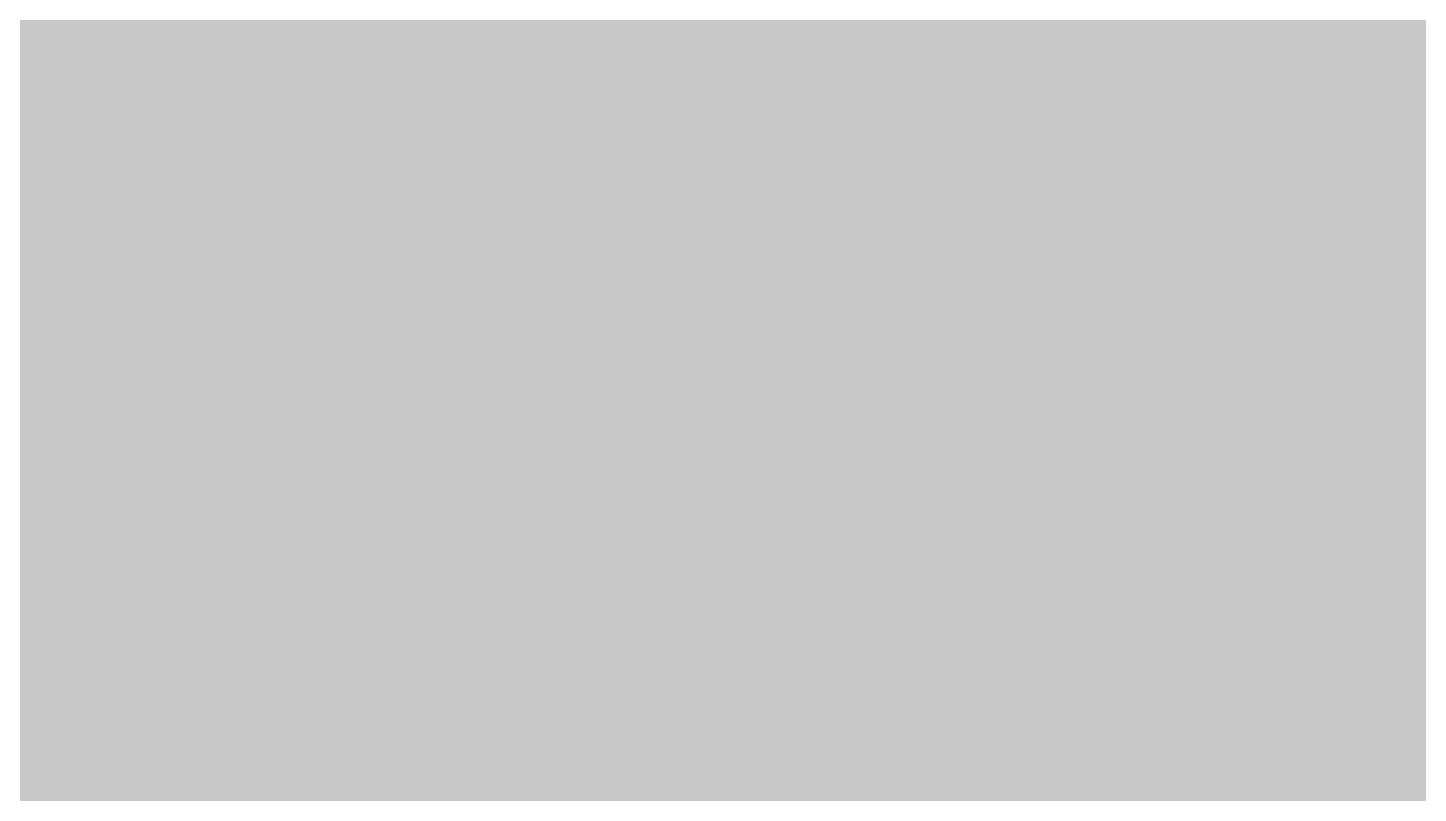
# Model space of a CAD drawing. Header units: inches. Extents: x 0 to 432, y 0 to 280.
# Drawn here: x 177.643 to 178.368, y 162.318 to 162.717 of the extents above; entities that cross this region are included whole.
import ezdxf

# ---------------------------------------------------------------- set-up
doc = ezdxf.new("R2010")
doc.units = ezdxf.units.IN
doc.layers.add('Sheet', color=255, linetype='Continuous')

msp = doc.modelspace()

# ---------------------------------------------------------------- linework, layer by layer
at = {"layer": 'Sheet'}
for points in [[(177.80529, 162.55285, 0.29972, 0.29972, 0), (177.80529, 167.62877, 0.29972, 0.29972, 0), (185.41974, 167.62877, 0.29972, 0.29972, 0)], [(178.19836, 162.87852, 0.29972, 0.29972, 0), (178.20959, 162.85606, 0.29972, 0.29972, 0), (178.22082, 162.8336, 0.29972, 0.29972, 0), (178.24328, 162.81114, 0.29972, 0.29972, 0), (178.25452, 162.79991, 0.29972, 0.29972, 0), (178.26575, 162.77745, 0.29972, 0.29972, 0), (178.26575, 162.75499, 0.29972, 0.29972, 0), (178.27698, 162.73253, 0.29972, 0.29972, 0), (178.28821, 162.69884, 0.29972, 0.29972, 0), (178.29944, 162.67638, 0.29972, 0.29972, 0), (178.29944, 162.65392, 0.29972, 0.29972, 0), (178.29944, 162.63146, 0.29972, 0.29972, 0), (178.31067, 162.609, 0.29972, 0.29972, 0), (178.31067, 162.57531, 0.29972, 0.29972, 0), (178.31067, 162.55285, 0.29972, 0.29972, 0)], [(178.19836, 162.87852, 0.29972, 0.29972, 0), (178.20959, 162.85606, 0.29972, 0.29972, 0), (178.22082, 162.8336, 0.29972, 0.29972, 0), (178.24328, 162.81114, 0.29972, 0.29972, 0), (178.25452, 162.79991, 0.29972, 0.29972, 0), (178.26575, 162.77745, 0.29972, 0.29972, 0), (178.26575, 162.75499, 0.29972, 0.29972, 0), (178.27698, 162.73253, 0.29972, 0.29972, 0), (178.28821, 162.69884, 0.29972, 0.29972, 0), (178.29944, 162.67638, 0.29972, 0.29972, 0), (178.29944, 162.65392, 0.29972, 0.29972, 0), (178.29944, 162.63146, 0.29972, 0.29972, 0), (178.31067, 162.609, 0.29972, 0.29972, 0), (178.31067, 162.57531, 0.29972, 0.29972, 0), (178.31067, 162.55285, 0.29972, 0.29972, 0)], [(178.19836, 162.87852, 0.29972, 0.29972, 0), (178.20959, 162.85606, 0.29972, 0.29972, 0), (178.22082, 162.8336, 0.29972, 0.29972, 0), (178.24328, 162.81114, 0.29972, 0.29972, 0), (178.25452, 162.79991, 0.29972, 0.29972, 0), (178.26575, 162.77745, 0.29972, 0.29972, 0), (178.26575, 162.75499, 0.29972, 0.29972, 0), (178.27698, 162.73253, 0.29972, 0.29972, 0), (178.28821, 162.69884, 0.29972, 0.29972, 0), (178.29944, 162.67638, 0.29972, 0.29972, 0), (178.29944, 162.65392, 0.29972, 0.29972, 0), (178.29944, 162.63146, 0.29972, 0.29972, 0), (178.31067, 162.609, 0.29972, 0.29972, 0), (178.31067, 162.57531, 0.29972, 0.29972, 0), (178.31067, 162.55285, 0.29972, 0.29972, 0)], [(178.19836, 162.87852, 0.29972, 0.29972, 0), (178.20959, 162.85606, 0.29972, 0.29972, 0), (178.22082, 162.8336, 0.29972, 0.29972, 0), (178.24328, 162.81114, 0.29972, 0.29972, 0), (178.25452, 162.79991, 0.29972, 0.29972, 0), (178.26575, 162.77745, 0.29972, 0.29972, 0), (178.26575, 162.75499, 0.29972, 0.29972, 0), (178.27698, 162.73253, 0.29972, 0.29972, 0), (178.28821, 162.69884, 0.29972, 0.29972, 0), (178.29944, 162.67638, 0.29972, 0.29972, 0), (178.29944, 162.65392, 0.29972, 0.29972, 0), (178.29944, 162.63146, 0.29972, 0.29972, 0), (178.31067, 162.609, 0.29972, 0.29972, 0), (178.31067, 162.57531, 0.29972, 0.29972, 0), (178.31067, 162.55285, 0.29972, 0.29972, 0)], [(178.19836, 162.87852, 0.29972, 0.29972, 0), (178.20959, 162.85606, 0.29972, 0.29972, 0), (178.22082, 162.8336, 0.29972, 0.29972, 0), (178.24328, 162.81114, 0.29972, 0.29972, 0), (178.25452, 162.79991, 0.29972, 0.29972, 0), (178.26575, 162.77745, 0.29972, 0.29972, 0), (178.26575, 162.75499, 0.29972, 0.29972, 0), (178.27698, 162.73253, 0.29972, 0.29972, 0), (178.28821, 162.69884, 0.29972, 0.29972, 0), (178.29944, 162.67638, 0.29972, 0.29972, 0), (178.29944, 162.65392, 0.29972, 0.29972, 0), (178.29944, 162.63146, 0.29972, 0.29972, 0), (178.31067, 162.609, 0.29972, 0.29972, 0), (178.31067, 162.57531, 0.29972, 0.29972, 0), (178.31067, 162.55285, 0.29972, 0.29972, 0)], [(178.19836, 162.87852, 0.29972, 0.29972, 0), (178.20959, 162.85606, 0.29972, 0.29972, 0), (178.22082, 162.8336, 0.29972, 0.29972, 0), (178.24328, 162.81114, 0.29972, 0.29972, 0), (178.25452, 162.79991, 0.29972, 0.29972, 0), (178.26575, 162.77745, 0.29972, 0.29972, 0), (178.26575, 162.75499, 0.29972, 0.29972, 0), (178.27698, 162.73253, 0.29972, 0.29972, 0), (178.28821, 162.69884, 0.29972, 0.29972, 0), (178.29944, 162.67638, 0.29972, 0.29972, 0), (178.29944, 162.65392, 0.29972, 0.29972, 0), (178.29944, 162.63146, 0.29972, 0.29972, 0), (178.31067, 162.609, 0.29972, 0.29972, 0), (178.31067, 162.57531, 0.29972, 0.29972, 0), (178.31067, 162.55285, 0.29972, 0.29972, 0)], [(178.19836, 162.87852, 0.29972, 0.29972, 0), (178.20959, 162.85606, 0.29972, 0.29972, 0), (178.22082, 162.8336, 0.29972, 0.29972, 0), (178.24328, 162.81114, 0.29972, 0.29972, 0), (178.25452, 162.79991, 0.29972, 0.29972, 0), (178.26575, 162.77745, 0.29972, 0.29972, 0), (178.26575, 162.75499, 0.29972, 0.29972, 0), (178.27698, 162.73253, 0.29972, 0.29972, 0), (178.28821, 162.69884, 0.29972, 0.29972, 0), (178.29944, 162.67638, 0.29972, 0.29972, 0), (178.29944, 162.65392, 0.29972, 0.29972, 0), (178.29944, 162.63146, 0.29972, 0.29972, 0), (178.31067, 162.609, 0.29972, 0.29972, 0), (178.31067, 162.57531, 0.29972, 0.29972, 0), (178.31067, 162.55285, 0.29972, 0.29972, 0)], [(178.26575, 162.77745, 0.09906, 0.09906, 0), (178.26575, 162.75499, 0.09906, 0.09906, 0), (178.27698, 162.73253, 0.09906, 0.09906, 0), (178.28821, 162.69884, 0.09906, 0.09906, 0), (178.29944, 162.67638, 0.09906, 0.09906, 0), (178.29944, 162.65392, 0.09906, 0.09906, 0), (178.29944, 162.63146, 0.09906, 0.09906, 0), (178.31067, 162.609, 0.09906, 0.09906, 0), (178.31067, 162.57531, 0.09906, 0.09906, 0), (178.31067, 162.55285, 0.09906, 0.09906, 0)], [(178.26575, 162.77745, 0.09906, 0.09906, 0), (178.26575, 162.75499, 0.09906, 0.09906, 0), (178.27698, 162.73253, 0.09906, 0.09906, 0), (178.28821, 162.69884, 0.09906, 0.09906, 0), (178.29944, 162.67638, 0.09906, 0.09906, 0), (178.29944, 162.65392, 0.09906, 0.09906, 0), (178.29944, 162.63146, 0.09906, 0.09906, 0), (178.31067, 162.609, 0.09906, 0.09906, 0), (178.31067, 162.57531, 0.09906, 0.09906, 0), (178.31067, 162.55285, 0.09906, 0.09906, 0)], [(178.26575, 162.77745, 0.09906, 0.09906, 0), (178.26575, 162.75499, 0.09906, 0.09906, 0), (178.27698, 162.73253, 0.09906, 0.09906, 0), (178.28821, 162.69884, 0.09906, 0.09906, 0), (178.29944, 162.67638, 0.09906, 0.09906, 0), (178.29944, 162.65392, 0.09906, 0.09906, 0), (178.29944, 162.63146, 0.09906, 0.09906, 0), (178.31067, 162.609, 0.09906, 0.09906, 0), (178.31067, 162.57531, 0.09906, 0.09906, 0), (178.31067, 162.55285, 0.09906, 0.09906, 0)], [(178.26575, 162.77745, 0.09906, 0.09906, 0), (178.26575, 162.75499, 0.09906, 0.09906, 0), (178.27698, 162.73253, 0.09906, 0.09906, 0), (178.28821, 162.69884, 0.09906, 0.09906, 0), (178.29944, 162.67638, 0.09906, 0.09906, 0), (178.29944, 162.65392, 0.09906, 0.09906, 0), (178.29944, 162.63146, 0.09906, 0.09906, 0), (178.31067, 162.609, 0.09906, 0.09906, 0), (178.31067, 162.57531, 0.09906, 0.09906, 0), (178.31067, 162.55285, 0.09906, 0.09906, 0)], [(178.26575, 162.77745, 0.09906, 0.09906, 0), (178.26575, 162.75499, 0.09906, 0.09906, 0), (178.27698, 162.73253, 0.09906, 0.09906, 0), (178.28821, 162.69884, 0.09906, 0.09906, 0), (178.29944, 162.67638, 0.09906, 0.09906, 0), (178.29944, 162.65392, 0.09906, 0.09906, 0), (178.29944, 162.63146, 0.09906, 0.09906, 0), (178.31067, 162.609, 0.09906, 0.09906, 0), (178.31067, 162.57531, 0.09906, 0.09906, 0), (178.31067, 162.55285, 0.09906, 0.09906, 0)], [(178.26575, 162.77745, 0.09906, 0.09906, 0), (178.26575, 162.75499, 0.09906, 0.09906, 0), (178.27698, 162.73253, 0.09906, 0.09906, 0), (178.28821, 162.69884, 0.09906, 0.09906, 0), (178.29944, 162.67638, 0.09906, 0.09906, 0), (178.29944, 162.65392, 0.09906, 0.09906, 0), (178.29944, 162.63146, 0.09906, 0.09906, 0), (178.31067, 162.609, 0.09906, 0.09906, 0), (178.31067, 162.57531, 0.09906, 0.09906, 0), (178.31067, 162.55285, 0.09906, 0.09906, 0)], [(178.26575, 162.77745, 0.09906, 0.09906, 0), (178.26575, 162.75499, 0.09906, 0.09906, 0), (178.27698, 162.73253, 0.09906, 0.09906, 0), (178.28821, 162.69884, 0.09906, 0.09906, 0), (178.29944, 162.67638, 0.09906, 0.09906, 0), (178.29944, 162.65392, 0.09906, 0.09906, 0), (178.29944, 162.63146, 0.09906, 0.09906, 0), (178.31067, 162.609, 0.09906, 0.09906, 0), (178.31067, 162.57531, 0.09906, 0.09906, 0), (178.31067, 162.55285, 0.09906, 0.09906, 0)], [(172.72898, 162.55285, 0.29972, 0.29972, 0), (177.80529, 162.55285, 0.29972, 0.29972, 0)], [(177.80529, 144.77592, 0.29972, 0.29972, 0), (177.80529, 162.55285, 0.29972, 0.29972, 0)], [(178.31067, 162.55285, 0.29972, 0.29972, 0), (178.31067, 162.53039, 0.29972, 0.29972, 0), (178.31067, 162.4967, 0.29972, 0.29972, 0), (178.29944, 162.47424, 0.29972, 0.29972, 0), (178.29944, 162.45178, 0.29972, 0.29972, 0), (178.29944, 162.42932, 0.29972, 0.29972, 0), (178.28821, 162.40686, 0.29972, 0.29972, 0), (178.27698, 162.37318, 0.29972, 0.29972, 0), (178.26575, 162.35072, 0.29972, 0.29972, 0), (178.26575, 162.32826, 0.29972, 0.29972, 0), (178.25452, 162.3058, 0.29972, 0.29972, 0), (178.24328, 162.29457, 0.29972, 0.29972, 0), (178.22082, 162.27211, 0.29972, 0.29972, 0), (178.20959, 162.24965, 0.29972, 0.29972, 0), (178.19836, 162.22719, 0.29972, 0.29972, 0), (178.1759, 162.21596, 0.29972, 0.29972, 0), (178.16467, 162.1935, 0.29972, 0.29972, 0), (178.14221, 162.18227, 0.29972, 0.29972, 0), (178.13098, 162.15981, 0.29972, 0.29972, 0)], [(178.31067, 162.55285, 0.29972, 0.29972, 0), (178.31067, 162.53039, 0.29972, 0.29972, 0), (178.31067, 162.4967, 0.29972, 0.29972, 0), (178.29944, 162.47424, 0.29972, 0.29972, 0), (178.29944, 162.45178, 0.29972, 0.29972, 0), (178.29944, 162.42932, 0.29972, 0.29972, 0), (178.28821, 162.40686, 0.29972, 0.29972, 0), (178.27698, 162.37318, 0.29972, 0.29972, 0), (178.26575, 162.35072, 0.29972, 0.29972, 0), (178.26575, 162.32826, 0.29972, 0.29972, 0), (178.25452, 162.3058, 0.29972, 0.29972, 0), (178.24328, 162.29457, 0.29972, 0.29972, 0), (178.22082, 162.27211, 0.29972, 0.29972, 0), (178.20959, 162.24965, 0.29972, 0.29972, 0), (178.19836, 162.22719, 0.29972, 0.29972, 0), (178.1759, 162.21596, 0.29972, 0.29972, 0), (178.16467, 162.1935, 0.29972, 0.29972, 0), (178.14221, 162.18227, 0.29972, 0.29972, 0), (178.13098, 162.15981, 0.29972, 0.29972, 0)], [(178.31067, 162.55285, 0.29972, 0.29972, 0), (178.31067, 162.53039, 0.29972, 0.29972, 0), (178.31067, 162.4967, 0.29972, 0.29972, 0), (178.29944, 162.47424, 0.29972, 0.29972, 0), (178.29944, 162.45178, 0.29972, 0.29972, 0), (178.29944, 162.42932, 0.29972, 0.29972, 0), (178.28821, 162.40686, 0.29972, 0.29972, 0), (178.27698, 162.37318, 0.29972, 0.29972, 0), (178.26575, 162.35072, 0.29972, 0.29972, 0), (178.26575, 162.32826, 0.29972, 0.29972, 0), (178.25452, 162.3058, 0.29972, 0.29972, 0), (178.24328, 162.29457, 0.29972, 0.29972, 0), (178.22082, 162.27211, 0.29972, 0.29972, 0), (178.20959, 162.24965, 0.29972, 0.29972, 0), (178.19836, 162.22719, 0.29972, 0.29972, 0), (178.1759, 162.21596, 0.29972, 0.29972, 0), (178.16467, 162.1935, 0.29972, 0.29972, 0), (178.14221, 162.18227, 0.29972, 0.29972, 0), (178.13098, 162.15981, 0.29972, 0.29972, 0)], [(178.31067, 162.55285, 0.29972, 0.29972, 0), (178.31067, 162.53039, 0.29972, 0.29972, 0), (178.31067, 162.4967, 0.29972, 0.29972, 0), (178.29944, 162.47424, 0.29972, 0.29972, 0), (178.29944, 162.45178, 0.29972, 0.29972, 0), (178.29944, 162.42932, 0.29972, 0.29972, 0), (178.28821, 162.40686, 0.29972, 0.29972, 0), (178.27698, 162.37318, 0.29972, 0.29972, 0), (178.26575, 162.35072, 0.29972, 0.29972, 0), (178.26575, 162.32826, 0.29972, 0.29972, 0), (178.25452, 162.3058, 0.29972, 0.29972, 0), (178.24328, 162.29457, 0.29972, 0.29972, 0), (178.22082, 162.27211, 0.29972, 0.29972, 0), (178.20959, 162.24965, 0.29972, 0.29972, 0), (178.19836, 162.22719, 0.29972, 0.29972, 0), (178.1759, 162.21596, 0.29972, 0.29972, 0), (178.16467, 162.1935, 0.29972, 0.29972, 0), (178.14221, 162.18227, 0.29972, 0.29972, 0), (178.13098, 162.15981, 0.29972, 0.29972, 0)], [(178.31067, 162.55285, 0.29972, 0.29972, 0), (178.31067, 162.53039, 0.29972, 0.29972, 0), (178.31067, 162.4967, 0.29972, 0.29972, 0), (178.29944, 162.47424, 0.29972, 0.29972, 0), (178.29944, 162.45178, 0.29972, 0.29972, 0), (178.29944, 162.42932, 0.29972, 0.29972, 0), (178.28821, 162.40686, 0.29972, 0.29972, 0), (178.27698, 162.37318, 0.29972, 0.29972, 0), (178.26575, 162.35072, 0.29972, 0.29972, 0), (178.26575, 162.32826, 0.29972, 0.29972, 0), (178.25452, 162.3058, 0.29972, 0.29972, 0), (178.24328, 162.29457, 0.29972, 0.29972, 0), (178.22082, 162.27211, 0.29972, 0.29972, 0), (178.20959, 162.24965, 0.29972, 0.29972, 0), (178.19836, 162.22719, 0.29972, 0.29972, 0), (178.1759, 162.21596, 0.29972, 0.29972, 0), (178.16467, 162.1935, 0.29972, 0.29972, 0), (178.14221, 162.18227, 0.29972, 0.29972, 0), (178.13098, 162.15981, 0.29972, 0.29972, 0)], [(178.31067, 162.55285, 0.29972, 0.29972, 0), (178.31067, 162.53039, 0.29972, 0.29972, 0), (178.31067, 162.4967, 0.29972, 0.29972, 0), (178.29944, 162.47424, 0.29972, 0.29972, 0), (178.29944, 162.45178, 0.29972, 0.29972, 0), (178.29944, 162.42932, 0.29972, 0.29972, 0), (178.28821, 162.40686, 0.29972, 0.29972, 0), (178.27698, 162.37318, 0.29972, 0.29972, 0), (178.26575, 162.35072, 0.29972, 0.29972, 0), (178.26575, 162.32826, 0.29972, 0.29972, 0), (178.25452, 162.3058, 0.29972, 0.29972, 0), (178.24328, 162.29457, 0.29972, 0.29972, 0), (178.22082, 162.27211, 0.29972, 0.29972, 0), (178.20959, 162.24965, 0.29972, 0.29972, 0), (178.19836, 162.22719, 0.29972, 0.29972, 0), (178.1759, 162.21596, 0.29972, 0.29972, 0), (178.16467, 162.1935, 0.29972, 0.29972, 0), (178.14221, 162.18227, 0.29972, 0.29972, 0), (178.13098, 162.15981, 0.29972, 0.29972, 0)], [(178.31067, 162.55285, 0.29972, 0.29972, 0), (178.31067, 162.53039, 0.29972, 0.29972, 0), (178.31067, 162.4967, 0.29972, 0.29972, 0), (178.29944, 162.47424, 0.29972, 0.29972, 0), (178.29944, 162.45178, 0.29972, 0.29972, 0), (178.29944, 162.42932, 0.29972, 0.29972, 0), (178.28821, 162.40686, 0.29972, 0.29972, 0), (178.27698, 162.37318, 0.29972, 0.29972, 0), (178.26575, 162.35072, 0.29972, 0.29972, 0), (178.26575, 162.32826, 0.29972, 0.29972, 0), (178.25452, 162.3058, 0.29972, 0.29972, 0), (178.24328, 162.29457, 0.29972, 0.29972, 0), (178.22082, 162.27211, 0.29972, 0.29972, 0), (178.20959, 162.24965, 0.29972, 0.29972, 0), (178.19836, 162.22719, 0.29972, 0.29972, 0), (178.1759, 162.21596, 0.29972, 0.29972, 0), (178.16467, 162.1935, 0.29972, 0.29972, 0), (178.14221, 162.18227, 0.29972, 0.29972, 0), (178.13098, 162.15981, 0.29972, 0.29972, 0)], [(178.31067, 162.55285, 0.29972, 0.29972, 0), (178.31067, 162.55285, 0.29972, 0.29972, 0), (178.31067, 162.55285, 0.29972, 0.29972, 0), (178.31067, 162.55285, 0.29972, 0.29972, 0), (178.31067, 162.55285, 0.29972, 0.29972, 0), (178.31067, 162.55285, 0.29972, 0.29972, 0), (178.31067, 162.55285, 0.29972, 0.29972, 0), (178.31067, 162.55285, 0.29972, 0.29972, 0), (178.31067, 162.55285, 0.29972, 0.29972, 0), (178.31067, 162.55285, 0.29972, 0.29972, 0), (178.31067, 162.55285, 0.29972, 0.29972, 0), (178.31067, 162.55285, 0.29972, 0.29972, 0), (178.31067, 162.55285, 0.29972, 0.29972, 0), (178.31067, 162.55285, 0.29972, 0.29972, 0), (178.31067, 162.55285, 0.29972, 0.29972, 0), (178.31067, 162.55285, 0.29972, 0.29972, 0), (178.31067, 162.55285, 0.29972, 0.29972, 0), (178.31067, 162.55285, 0.29972, 0.29972, 0), (178.31067, 162.55285, 0.29972, 0.29972, 0), (178.31067, 162.55285, 0.29972, 0.29972, 0), (178.31067, 162.55285, 0.29972, 0.29972, 0), (178.31067, 162.55285, 0.29972, 0.29972, 0), (178.31067, 162.55285, 0.29972, 0.29972, 0), (178.31067, 162.55285, 0.29972, 0.29972, 0), (178.31067, 162.55285, 0.29972, 0.29972, 0), (178.31067, 162.55285, 0.29972, 0.29972, 0), (178.31067, 162.55285, 0.29972, 0.29972, 0), (178.31067, 162.55285, 0.29972, 0.29972, 0), (178.31067, 162.55285, 0.29972, 0.29972, 0), (178.31067, 162.55285, 0.29972, 0.29972, 0), (178.31067, 162.55285, 0.29972, 0.29972, 0), (178.31067, 162.55285, 0.29972, 0.29972, 0), (178.31067, 162.55285, 0.29972, 0.29972, 0)], [(178.31067, 162.55285, 0.29972, 0.29972, 0), (178.31067, 162.55285, 0.29972, 0.29972, 0)], [(178.31067, 162.55285, 0.29972, 0.29972, 0), (178.31067, 162.55285, 0.29972, 0.29972, 0), (178.31067, 162.55285, 0.29972, 0.29972, 0), (178.31067, 162.55285, 0.29972, 0.29972, 0), (178.31067, 162.55285, 0.29972, 0.29972, 0), (178.31067, 162.55285, 0.29972, 0.29972, 0), (178.31067, 162.55285, 0.29972, 0.29972, 0), (178.31067, 162.55285, 0.29972, 0.29972, 0), (178.31067, 162.55285, 0.29972, 0.29972, 0), (178.31067, 162.55285, 0.29972, 0.29972, 0), (178.31067, 162.55285, 0.29972, 0.29972, 0), (178.31067, 162.55285, 0.29972, 0.29972, 0), (178.31067, 162.55285, 0.29972, 0.29972, 0), (178.31067, 162.55285, 0.29972, 0.29972, 0), (178.31067, 162.55285, 0.29972, 0.29972, 0), (178.31067, 162.55285, 0.29972, 0.29972, 0), (178.31067, 162.55285, 0.29972, 0.29972, 0), (178.31067, 162.55285, 0.29972, 0.29972, 0), (178.31067, 162.55285, 0.29972, 0.29972, 0), (178.31067, 162.55285, 0.29972, 0.29972, 0), (178.31067, 162.55285, 0.29972, 0.29972, 0), (178.31067, 162.55285, 0.29972, 0.29972, 0), (178.31067, 162.55285, 0.29972, 0.29972, 0), (178.31067, 162.55285, 0.29972, 0.29972, 0), (178.31067, 162.55285, 0.29972, 0.29972, 0), (178.31067, 162.55285, 0.29972, 0.29972, 0), (178.31067, 162.55285, 0.29972, 0.29972, 0), (178.31067, 162.55285, 0.29972, 0.29972, 0), (178.31067, 162.55285, 0.29972, 0.29972, 0), (178.31067, 162.55285, 0.29972, 0.29972, 0), (178.31067, 162.55285, 0.29972, 0.29972, 0), (178.31067, 162.55285, 0.29972, 0.29972, 0), (178.31067, 162.55285, 0.29972, 0.29972, 0)], [(178.31067, 162.55285, 0.29972, 0.29972, 0), (178.31067, 162.55285, 0.29972, 0.29972, 0)], [(178.31067, 162.55285, 0.29972, 0.29972, 0), (178.31067, 162.55285, 0.29972, 0.29972, 0), (178.31067, 162.55285, 0.29972, 0.29972, 0), (178.31067, 162.55285, 0.29972, 0.29972, 0), (178.31067, 162.55285, 0.29972, 0.29972, 0), (178.31067, 162.55285, 0.29972, 0.29972, 0), (178.31067, 162.55285, 0.29972, 0.29972, 0), (178.31067, 162.55285, 0.29972, 0.29972, 0), (178.31067, 162.55285, 0.29972, 0.29972, 0), (178.31067, 162.55285, 0.29972, 0.29972, 0), (178.31067, 162.55285, 0.29972, 0.29972, 0), (178.31067, 162.55285, 0.29972, 0.29972, 0), (178.31067, 162.55285, 0.29972, 0.29972, 0), (178.31067, 162.55285, 0.29972, 0.29972, 0), (178.31067, 162.55285, 0.29972, 0.29972, 0), (178.31067, 162.55285, 0.29972, 0.29972, 0), (178.31067, 162.55285, 0.29972, 0.29972, 0), (178.31067, 162.55285, 0.29972, 0.29972, 0), (178.31067, 162.55285, 0.29972, 0.29972, 0), (178.31067, 162.55285, 0.29972, 0.29972, 0), (178.31067, 162.55285, 0.29972, 0.29972, 0), (178.31067, 162.55285, 0.29972, 0.29972, 0), (178.31067, 162.55285, 0.29972, 0.29972, 0), (178.31067, 162.55285, 0.29972, 0.29972, 0), (178.31067, 162.55285, 0.29972, 0.29972, 0), (178.31067, 162.55285, 0.29972, 0.29972, 0), (178.31067, 162.55285, 0.29972, 0.29972, 0), (178.31067, 162.55285, 0.29972, 0.29972, 0), (178.31067, 162.55285, 0.29972, 0.29972, 0), (178.31067, 162.55285, 0.29972, 0.29972, 0), (178.31067, 162.55285, 0.29972, 0.29972, 0), (178.31067, 162.55285, 0.29972, 0.29972, 0), (178.31067, 162.55285, 0.29972, 0.29972, 0)], [(178.31067, 162.55285, 0.29972, 0.29972, 0), (178.31067, 162.55285, 0.29972, 0.29972, 0)], [(178.31067, 162.55285, 0.29972, 0.29972, 0), (178.31067, 162.55285, 0.29972, 0.29972, 0), (178.31067, 162.55285, 0.29972, 0.29972, 0), (178.31067, 162.55285, 0.29972, 0.29972, 0), (178.31067, 162.55285, 0.29972, 0.29972, 0), (178.31067, 162.55285, 0.29972, 0.29972, 0), (178.31067, 162.55285, 0.29972, 0.29972, 0), (178.31067, 162.55285, 0.29972, 0.29972, 0), (178.31067, 162.55285, 0.29972, 0.29972, 0), (178.31067, 162.55285, 0.29972, 0.29972, 0), (178.31067, 162.55285, 0.29972, 0.29972, 0), (178.31067, 162.55285, 0.29972, 0.29972, 0), (178.31067, 162.55285, 0.29972, 0.29972, 0), (178.31067, 162.55285, 0.29972, 0.29972, 0), (178.31067, 162.55285, 0.29972, 0.29972, 0), (178.31067, 162.55285, 0.29972, 0.29972, 0), (178.31067, 162.55285, 0.29972, 0.29972, 0), (178.31067, 162.55285, 0.29972, 0.29972, 0), (178.31067, 162.55285, 0.29972, 0.29972, 0), (178.31067, 162.55285, 0.29972, 0.29972, 0), (178.31067, 162.55285, 0.29972, 0.29972, 0), (178.31067, 162.55285, 0.29972, 0.29972, 0), (178.31067, 162.55285, 0.29972, 0.29972, 0), (178.31067, 162.55285, 0.29972, 0.29972, 0), (178.31067, 162.55285, 0.29972, 0.29972, 0), (178.31067, 162.55285, 0.29972, 0.29972, 0), (178.31067, 162.55285, 0.29972, 0.29972, 0), (178.31067, 162.55285, 0.29972, 0.29972, 0), (178.31067, 162.55285, 0.29972, 0.29972, 0), (178.31067, 162.55285, 0.29972, 0.29972, 0), (178.31067, 162.55285, 0.29972, 0.29972, 0), (178.31067, 162.55285, 0.29972, 0.29972, 0), (178.31067, 162.55285, 0.29972, 0.29972, 0)], [(178.31067, 162.55285, 0.29972, 0.29972, 0), (178.31067, 162.55285, 0.29972, 0.29972, 0)], [(178.31067, 162.55285, 0.29972, 0.29972, 0), (178.31067, 162.55285, 0.29972, 0.29972, 0), (178.31067, 162.55285, 0.29972, 0.29972, 0), (178.31067, 162.55285, 0.29972, 0.29972, 0), (178.31067, 162.55285, 0.29972, 0.29972, 0), (178.31067, 162.55285, 0.29972, 0.29972, 0), (178.31067, 162.55285, 0.29972, 0.29972, 0), (178.31067, 162.55285, 0.29972, 0.29972, 0), (178.31067, 162.55285, 0.29972, 0.29972, 0), (178.31067, 162.55285, 0.29972, 0.29972, 0), (178.31067, 162.55285, 0.29972, 0.29972, 0), (178.31067, 162.55285, 0.29972, 0.29972, 0), (178.31067, 162.55285, 0.29972, 0.29972, 0), (178.31067, 162.55285, 0.29972, 0.29972, 0), (178.31067, 162.55285, 0.29972, 0.29972, 0), (178.31067, 162.55285, 0.29972, 0.29972, 0), (178.31067, 162.55285, 0.29972, 0.29972, 0), (178.31067, 162.55285, 0.29972, 0.29972, 0), (178.31067, 162.55285, 0.29972, 0.29972, 0), (178.31067, 162.55285, 0.29972, 0.29972, 0), (178.31067, 162.55285, 0.29972, 0.29972, 0), (178.31067, 162.55285, 0.29972, 0.29972, 0), (178.31067, 162.55285, 0.29972, 0.29972, 0), (178.31067, 162.55285, 0.29972, 0.29972, 0), (178.31067, 162.55285, 0.29972, 0.29972, 0), (178.31067, 162.55285, 0.29972, 0.29972, 0), (178.31067, 162.55285, 0.29972, 0.29972, 0), (178.31067, 162.55285, 0.29972, 0.29972, 0), (178.31067, 162.55285, 0.29972, 0.29972, 0), (178.31067, 162.55285, 0.29972, 0.29972, 0), (178.31067, 162.55285, 0.29972, 0.29972, 0), (178.31067, 162.55285, 0.29972, 0.29972, 0), (178.31067, 162.55285, 0.29972, 0.29972, 0)], [(178.31067, 162.55285, 0.29972, 0.29972, 0), (178.31067, 162.55285, 0.29972, 0.29972, 0)], [(178.31067, 162.55285, 0.29972, 0.29972, 0), (178.31067, 162.55285, 0.29972, 0.29972, 0), (178.31067, 162.55285, 0.29972, 0.29972, 0), (178.31067, 162.55285, 0.29972, 0.29972, 0), (178.31067, 162.55285, 0.29972, 0.29972, 0), (178.31067, 162.55285, 0.29972, 0.29972, 0), (178.31067, 162.55285, 0.29972, 0.29972, 0), (178.31067, 162.55285, 0.29972, 0.29972, 0), (178.31067, 162.55285, 0.29972, 0.29972, 0), (178.31067, 162.55285, 0.29972, 0.29972, 0), (178.31067, 162.55285, 0.29972, 0.29972, 0), (178.31067, 162.55285, 0.29972, 0.29972, 0), (178.31067, 162.55285, 0.29972, 0.29972, 0), (178.31067, 162.55285, 0.29972, 0.29972, 0), (178.31067, 162.55285, 0.29972, 0.29972, 0), (178.31067, 162.55285, 0.29972, 0.29972, 0), (178.31067, 162.55285, 0.29972, 0.29972, 0), (178.31067, 162.55285, 0.29972, 0.29972, 0), (178.31067, 162.55285, 0.29972, 0.29972, 0), (178.31067, 162.55285, 0.29972, 0.29972, 0), (178.31067, 162.55285, 0.29972, 0.29972, 0), (178.31067, 162.55285, 0.29972, 0.29972, 0), (178.31067, 162.55285, 0.29972, 0.29972, 0), (178.31067, 162.55285, 0.29972, 0.29972, 0), (178.31067, 162.55285, 0.29972, 0.29972, 0), (178.31067, 162.55285, 0.29972, 0.29972, 0), (178.31067, 162.55285, 0.29972, 0.29972, 0), (178.31067, 162.55285, 0.29972, 0.29972, 0), (178.31067, 162.55285, 0.29972, 0.29972, 0), (178.31067, 162.55285, 0.29972, 0.29972, 0), (178.31067, 162.55285, 0.29972, 0.29972, 0), (178.31067, 162.55285, 0.29972, 0.29972, 0), (178.31067, 162.55285, 0.29972, 0.29972, 0)], [(178.31067, 162.55285, 0.29972, 0.29972, 0), (178.31067, 162.55285, 0.29972, 0.29972, 0)], [(178.31067, 162.55285, 0.29972, 0.29972, 0), (178.31067, 162.55285, 0.29972, 0.29972, 0), (178.31067, 162.55285, 0.29972, 0.29972, 0), (178.31067, 162.55285, 0.29972, 0.29972, 0), (178.31067, 162.55285, 0.29972, 0.29972, 0), (178.31067, 162.55285, 0.29972, 0.29972, 0), (178.31067, 162.55285, 0.29972, 0.29972, 0), (178.31067, 162.55285, 0.29972, 0.29972, 0), (178.31067, 162.55285, 0.29972, 0.29972, 0), (178.31067, 162.55285, 0.29972, 0.29972, 0), (178.31067, 162.55285, 0.29972, 0.29972, 0), (178.31067, 162.55285, 0.29972, 0.29972, 0), (178.31067, 162.55285, 0.29972, 0.29972, 0), (178.31067, 162.55285, 0.29972, 0.29972, 0), (178.31067, 162.55285, 0.29972, 0.29972, 0), (178.31067, 162.55285, 0.29972, 0.29972, 0), (178.31067, 162.55285, 0.29972, 0.29972, 0), (178.31067, 162.55285, 0.29972, 0.29972, 0), (178.31067, 162.55285, 0.29972, 0.29972, 0), (178.31067, 162.55285, 0.29972, 0.29972, 0), (178.31067, 162.55285, 0.29972, 0.29972, 0), (178.31067, 162.55285, 0.29972, 0.29972, 0), (178.31067, 162.55285, 0.29972, 0.29972, 0), (178.31067, 162.55285, 0.29972, 0.29972, 0), (178.31067, 162.55285, 0.29972, 0.29972, 0), (178.31067, 162.55285, 0.29972, 0.29972, 0), (178.31067, 162.55285, 0.29972, 0.29972, 0), (178.31067, 162.55285, 0.29972, 0.29972, 0), (178.31067, 162.55285, 0.29972, 0.29972, 0), (178.31067, 162.55285, 0.29972, 0.29972, 0), (178.31067, 162.55285, 0.29972, 0.29972, 0), (178.31067, 162.55285, 0.29972, 0.29972, 0), (178.31067, 162.55285, 0.29972, 0.29972, 0)], [(178.31067, 162.55285, 0.29972, 0.29972, 0), (178.31067, 162.55285, 0.29972, 0.29972, 0)], [(178.31067, 162.55285, 0.09906, 0.09906, 0), (178.31067, 162.53039, 0.09906, 0.09906, 0), (178.31067, 162.4967, 0.09906, 0.09906, 0), (178.29944, 162.47424, 0.09906, 0.09906, 0), (178.29944, 162.45178, 0.09906, 0.09906, 0), (178.29944, 162.42932, 0.09906, 0.09906, 0), (178.28821, 162.40686, 0.09906, 0.09906, 0), (178.27698, 162.37318, 0.09906, 0.09906, 0), (178.26575, 162.35072, 0.09906, 0.09906, 0), (178.26575, 162.32826, 0.09906, 0.09906, 0), (178.25452, 162.3058, 0.09906, 0.09906, 0), (178.24328, 162.29457, 0.09906, 0.09906, 0), (178.22082, 162.27211, 0.09906, 0.09906, 0), (178.20959, 162.24965, 0.09906, 0.09906, 0)], [(178.31067, 162.55285, 0.09906, 0.09906, 0), (178.31067, 162.53039, 0.09906, 0.09906, 0), (178.31067, 162.4967, 0.09906, 0.09906, 0), (178.29944, 162.47424, 0.09906, 0.09906, 0), (178.29944, 162.45178, 0.09906, 0.09906, 0), (178.29944, 162.42932, 0.09906, 0.09906, 0), (178.28821, 162.40686, 0.09906, 0.09906, 0), (178.27698, 162.37318, 0.09906, 0.09906, 0), (178.26575, 162.35072, 0.09906, 0.09906, 0), (178.26575, 162.32826, 0.09906, 0.09906, 0), (178.25452, 162.3058, 0.09906, 0.09906, 0), (178.24328, 162.29457, 0.09906, 0.09906, 0), (178.22082, 162.27211, 0.09906, 0.09906, 0), (178.20959, 162.24965, 0.09906, 0.09906, 0)], [(178.31067, 162.55285, 0.09906, 0.09906, 0), (178.31067, 162.53039, 0.09906, 0.09906, 0), (178.31067, 162.4967, 0.09906, 0.09906, 0), (178.29944, 162.47424, 0.09906, 0.09906, 0), (178.29944, 162.45178, 0.09906, 0.09906, 0), (178.29944, 162.42932, 0.09906, 0.09906, 0), (178.28821, 162.40686, 0.09906, 0.09906, 0), (178.27698, 162.37318, 0.09906, 0.09906, 0), (178.26575, 162.35072, 0.09906, 0.09906, 0), (178.26575, 162.32826, 0.09906, 0.09906, 0), (178.25452, 162.3058, 0.09906, 0.09906, 0), (178.24328, 162.29457, 0.09906, 0.09906, 0), (178.22082, 162.27211, 0.09906, 0.09906, 0), (178.20959, 162.24965, 0.09906, 0.09906, 0)], [(178.31067, 162.55285, 0.09906, 0.09906, 0), (178.31067, 162.53039, 0.09906, 0.09906, 0), (178.31067, 162.4967, 0.09906, 0.09906, 0), (178.29944, 162.47424, 0.09906, 0.09906, 0), (178.29944, 162.45178, 0.09906, 0.09906, 0), (178.29944, 162.42932, 0.09906, 0.09906, 0), (178.28821, 162.40686, 0.09906, 0.09906, 0), (178.27698, 162.37318, 0.09906, 0.09906, 0), (178.26575, 162.35072, 0.09906, 0.09906, 0), (178.26575, 162.32826, 0.09906, 0.09906, 0), (178.25452, 162.3058, 0.09906, 0.09906, 0), (178.24328, 162.29457, 0.09906, 0.09906, 0), (178.22082, 162.27211, 0.09906, 0.09906, 0), (178.20959, 162.24965, 0.09906, 0.09906, 0)], [(178.31067, 162.55285, 0.09906, 0.09906, 0), (178.31067, 162.53039, 0.09906, 0.09906, 0), (178.31067, 162.4967, 0.09906, 0.09906, 0), (178.29944, 162.47424, 0.09906, 0.09906, 0), (178.29944, 162.45178, 0.09906, 0.09906, 0), (178.29944, 162.42932, 0.09906, 0.09906, 0), (178.28821, 162.40686, 0.09906, 0.09906, 0), (178.27698, 162.37318, 0.09906, 0.09906, 0), (178.26575, 162.35072, 0.09906, 0.09906, 0), (178.26575, 162.32826, 0.09906, 0.09906, 0), (178.25452, 162.3058, 0.09906, 0.09906, 0), (178.24328, 162.29457, 0.09906, 0.09906, 0), (178.22082, 162.27211, 0.09906, 0.09906, 0), (178.20959, 162.24965, 0.09906, 0.09906, 0)], [(178.31067, 162.55285, 0.09906, 0.09906, 0), (178.31067, 162.53039, 0.09906, 0.09906, 0), (178.31067, 162.4967, 0.09906, 0.09906, 0), (178.29944, 162.47424, 0.09906, 0.09906, 0), (178.29944, 162.45178, 0.09906, 0.09906, 0), (178.29944, 162.42932, 0.09906, 0.09906, 0), (178.28821, 162.40686, 0.09906, 0.09906, 0), (178.27698, 162.37318, 0.09906, 0.09906, 0), (178.26575, 162.35072, 0.09906, 0.09906, 0), (178.26575, 162.32826, 0.09906, 0.09906, 0), (178.25452, 162.3058, 0.09906, 0.09906, 0), (178.24328, 162.29457, 0.09906, 0.09906, 0), (178.22082, 162.27211, 0.09906, 0.09906, 0), (178.20959, 162.24965, 0.09906, 0.09906, 0)], [(178.31067, 162.55285, 0.09906, 0.09906, 0), (178.31067, 162.53039, 0.09906, 0.09906, 0), (178.31067, 162.4967, 0.09906, 0.09906, 0), (178.29944, 162.47424, 0.09906, 0.09906, 0), (178.29944, 162.45178, 0.09906, 0.09906, 0), (178.29944, 162.42932, 0.09906, 0.09906, 0), (178.28821, 162.40686, 0.09906, 0.09906, 0), (178.27698, 162.37318, 0.09906, 0.09906, 0), (178.26575, 162.35072, 0.09906, 0.09906, 0), (178.26575, 162.32826, 0.09906, 0.09906, 0), (178.25452, 162.3058, 0.09906, 0.09906, 0), (178.24328, 162.29457, 0.09906, 0.09906, 0), (178.22082, 162.27211, 0.09906, 0.09906, 0), (178.20959, 162.24965, 0.09906, 0.09906, 0)], [(178.31067, 162.55285, 0.09906, 0.09906, 0), (178.31067, 162.55285, 0.09906, 0.09906, 0), (178.31067, 162.55285, 0.09906, 0.09906, 0), (178.31067, 162.55285, 0.09906, 0.09906, 0), (178.31067, 162.55285, 0.09906, 0.09906, 0), (178.31067, 162.55285, 0.09906, 0.09906, 0), (178.31067, 162.55285, 0.09906, 0.09906, 0), (178.31067, 162.55285, 0.09906, 0.09906, 0), (178.31067, 162.55285, 0.09906, 0.09906, 0), (178.31067, 162.55285, 0.09906, 0.09906, 0), (178.31067, 162.55285, 0.09906, 0.09906, 0), (178.31067, 162.55285, 0.09906, 0.09906, 0), (178.31067, 162.55285, 0.09906, 0.09906, 0), (178.31067, 162.55285, 0.09906, 0.09906, 0), (178.31067, 162.55285, 0.09906, 0.09906, 0), (178.31067, 162.55285, 0.09906, 0.09906, 0), (178.31067, 162.55285, 0.09906, 0.09906, 0), (178.31067, 162.55285, 0.09906, 0.09906, 0), (178.31067, 162.55285, 0.09906, 0.09906, 0), (178.31067, 162.55285, 0.09906, 0.09906, 0), (178.31067, 162.55285, 0.09906, 0.09906, 0), (178.31067, 162.55285, 0.09906, 0.09906, 0), (178.31067, 162.55285, 0.09906, 0.09906, 0), (178.31067, 162.55285, 0.09906, 0.09906, 0), (178.31067, 162.55285, 0.09906, 0.09906, 0), (178.31067, 162.55285, 0.09906, 0.09906, 0), (178.31067, 162.55285, 0.09906, 0.09906, 0), (178.31067, 162.55285, 0.09906, 0.09906, 0), (178.31067, 162.55285, 0.09906, 0.09906, 0), (178.31067, 162.55285, 0.09906, 0.09906, 0), (178.31067, 162.55285, 0.09906, 0.09906, 0), (178.31067, 162.55285, 0.09906, 0.09906, 0), (178.31067, 162.55285, 0.09906, 0.09906, 0)], [(178.31067, 162.55285, 0.09906, 0.09906, 0), (178.31067, 162.55285, 0.09906, 0.09906, 0)], [(178.31067, 162.55285, 0.09906, 0.09906, 0), (178.31067, 162.55285, 0.09906, 0.09906, 0), (178.31067, 162.55285, 0.09906, 0.09906, 0), (178.31067, 162.55285, 0.09906, 0.09906, 0), (178.31067, 162.55285, 0.09906, 0.09906, 0), (178.31067, 162.55285, 0.09906, 0.09906, 0), (178.31067, 162.55285, 0.09906, 0.09906, 0), (178.31067, 162.55285, 0.09906, 0.09906, 0), (178.31067, 162.55285, 0.09906, 0.09906, 0), (178.31067, 162.55285, 0.09906, 0.09906, 0), (178.31067, 162.55285, 0.09906, 0.09906, 0), (178.31067, 162.55285, 0.09906, 0.09906, 0), (178.31067, 162.55285, 0.09906, 0.09906, 0), (178.31067, 162.55285, 0.09906, 0.09906, 0), (178.31067, 162.55285, 0.09906, 0.09906, 0), (178.31067, 162.55285, 0.09906, 0.09906, 0), (178.31067, 162.55285, 0.09906, 0.09906, 0), (178.31067, 162.55285, 0.09906, 0.09906, 0), (178.31067, 162.55285, 0.09906, 0.09906, 0), (178.31067, 162.55285, 0.09906, 0.09906, 0), (178.31067, 162.55285, 0.09906, 0.09906, 0), (178.31067, 162.55285, 0.09906, 0.09906, 0), (178.31067, 162.55285, 0.09906, 0.09906, 0), (178.31067, 162.55285, 0.09906, 0.09906, 0), (178.31067, 162.55285, 0.09906, 0.09906, 0), (178.31067, 162.55285, 0.09906, 0.09906, 0), (178.31067, 162.55285, 0.09906, 0.09906, 0), (178.31067, 162.55285, 0.09906, 0.09906, 0), (178.31067, 162.55285, 0.09906, 0.09906, 0), (178.31067, 162.55285, 0.09906, 0.09906, 0), (178.31067, 162.55285, 0.09906, 0.09906, 0), (178.31067, 162.55285, 0.09906, 0.09906, 0), (178.31067, 162.55285, 0.09906, 0.09906, 0)], [(178.31067, 162.55285, 0.09906, 0.09906, 0), (178.31067, 162.55285, 0.09906, 0.09906, 0)], [(178.31067, 162.55285, 0.09906, 0.09906, 0), (178.31067, 162.55285, 0.09906, 0.09906, 0), (178.31067, 162.55285, 0.09906, 0.09906, 0), (178.31067, 162.55285, 0.09906, 0.09906, 0), (178.31067, 162.55285, 0.09906, 0.09906, 0), (178.31067, 162.55285, 0.09906, 0.09906, 0), (178.31067, 162.55285, 0.09906, 0.09906, 0), (178.31067, 162.55285, 0.09906, 0.09906, 0), (178.31067, 162.55285, 0.09906, 0.09906, 0), (178.31067, 162.55285, 0.09906, 0.09906, 0), (178.31067, 162.55285, 0.09906, 0.09906, 0), (178.31067, 162.55285, 0.09906, 0.09906, 0), (178.31067, 162.55285, 0.09906, 0.09906, 0), (178.31067, 162.55285, 0.09906, 0.09906, 0), (178.31067, 162.55285, 0.09906, 0.09906, 0), (178.31067, 162.55285, 0.09906, 0.09906, 0), (178.31067, 162.55285, 0.09906, 0.09906, 0), (178.31067, 162.55285, 0.09906, 0.09906, 0), (178.31067, 162.55285, 0.09906, 0.09906, 0), (178.31067, 162.55285, 0.09906, 0.09906, 0), (178.31067, 162.55285, 0.09906, 0.09906, 0), (178.31067, 162.55285, 0.09906, 0.09906, 0), (178.31067, 162.55285, 0.09906, 0.09906, 0), (178.31067, 162.55285, 0.09906, 0.09906, 0), (178.31067, 162.55285, 0.09906, 0.09906, 0), (178.31067, 162.55285, 0.09906, 0.09906, 0), (178.31067, 162.55285, 0.09906, 0.09906, 0), (178.31067, 162.55285, 0.09906, 0.09906, 0), (178.31067, 162.55285, 0.09906, 0.09906, 0), (178.31067, 162.55285, 0.09906, 0.09906, 0), (178.31067, 162.55285, 0.09906, 0.09906, 0), (178.31067, 162.55285, 0.09906, 0.09906, 0), (178.31067, 162.55285, 0.09906, 0.09906, 0)], [(178.31067, 162.55285, 0.09906, 0.09906, 0), (178.31067, 162.55285, 0.09906, 0.09906, 0)], [(178.31067, 162.55285, 0.09906, 0.09906, 0), (178.31067, 162.55285, 0.09906, 0.09906, 0), (178.31067, 162.55285, 0.09906, 0.09906, 0), (178.31067, 162.55285, 0.09906, 0.09906, 0), (178.31067, 162.55285, 0.09906, 0.09906, 0), (178.31067, 162.55285, 0.09906, 0.09906, 0), (178.31067, 162.55285, 0.09906, 0.09906, 0), (178.31067, 162.55285, 0.09906, 0.09906, 0), (178.31067, 162.55285, 0.09906, 0.09906, 0), (178.31067, 162.55285, 0.09906, 0.09906, 0), (178.31067, 162.55285, 0.09906, 0.09906, 0), (178.31067, 162.55285, 0.09906, 0.09906, 0), (178.31067, 162.55285, 0.09906, 0.09906, 0), (178.31067, 162.55285, 0.09906, 0.09906, 0), (178.31067, 162.55285, 0.09906, 0.09906, 0), (178.31067, 162.55285, 0.09906, 0.09906, 0), (178.31067, 162.55285, 0.09906, 0.09906, 0), (178.31067, 162.55285, 0.09906, 0.09906, 0), (178.31067, 162.55285, 0.09906, 0.09906, 0), (178.31067, 162.55285, 0.09906, 0.09906, 0), (178.31067, 162.55285, 0.09906, 0.09906, 0), (178.31067, 162.55285, 0.09906, 0.09906, 0), (178.31067, 162.55285, 0.09906, 0.09906, 0), (178.31067, 162.55285, 0.09906, 0.09906, 0), (178.31067, 162.55285, 0.09906, 0.09906, 0), (178.31067, 162.55285, 0.09906, 0.09906, 0), (178.31067, 162.55285, 0.09906, 0.09906, 0), (178.31067, 162.55285, 0.09906, 0.09906, 0), (178.31067, 162.55285, 0.09906, 0.09906, 0), (178.31067, 162.55285, 0.09906, 0.09906, 0), (178.31067, 162.55285, 0.09906, 0.09906, 0), (178.31067, 162.55285, 0.09906, 0.09906, 0), (178.31067, 162.55285, 0.09906, 0.09906, 0)], [(178.31067, 162.55285, 0.09906, 0.09906, 0), (178.31067, 162.55285, 0.09906, 0.09906, 0)], [(178.31067, 162.55285, 0.09906, 0.09906, 0), (178.31067, 162.55285, 0.09906, 0.09906, 0), (178.31067, 162.55285, 0.09906, 0.09906, 0), (178.31067, 162.55285, 0.09906, 0.09906, 0), (178.31067, 162.55285, 0.09906, 0.09906, 0), (178.31067, 162.55285, 0.09906, 0.09906, 0), (178.31067, 162.55285, 0.09906, 0.09906, 0), (178.31067, 162.55285, 0.09906, 0.09906, 0), (178.31067, 162.55285, 0.09906, 0.09906, 0), (178.31067, 162.55285, 0.09906, 0.09906, 0), (178.31067, 162.55285, 0.09906, 0.09906, 0), (178.31067, 162.55285, 0.09906, 0.09906, 0), (178.31067, 162.55285, 0.09906, 0.09906, 0), (178.31067, 162.55285, 0.09906, 0.09906, 0), (178.31067, 162.55285, 0.09906, 0.09906, 0), (178.31067, 162.55285, 0.09906, 0.09906, 0), (178.31067, 162.55285, 0.09906, 0.09906, 0), (178.31067, 162.55285, 0.09906, 0.09906, 0), (178.31067, 162.55285, 0.09906, 0.09906, 0), (178.31067, 162.55285, 0.09906, 0.09906, 0), (178.31067, 162.55285, 0.09906, 0.09906, 0), (178.31067, 162.55285, 0.09906, 0.09906, 0), (178.31067, 162.55285, 0.09906, 0.09906, 0), (178.31067, 162.55285, 0.09906, 0.09906, 0), (178.31067, 162.55285, 0.09906, 0.09906, 0), (178.31067, 162.55285, 0.09906, 0.09906, 0), (178.31067, 162.55285, 0.09906, 0.09906, 0), (178.31067, 162.55285, 0.09906, 0.09906, 0), (178.31067, 162.55285, 0.09906, 0.09906, 0), (178.31067, 162.55285, 0.09906, 0.09906, 0), (178.31067, 162.55285, 0.09906, 0.09906, 0), (178.31067, 162.55285, 0.09906, 0.09906, 0), (178.31067, 162.55285, 0.09906, 0.09906, 0)], [(178.31067, 162.55285, 0.09906, 0.09906, 0), (178.31067, 162.55285, 0.09906, 0.09906, 0)], [(178.31067, 162.55285, 0.09906, 0.09906, 0), (178.31067, 162.55285, 0.09906, 0.09906, 0), (178.31067, 162.55285, 0.09906, 0.09906, 0), (178.31067, 162.55285, 0.09906, 0.09906, 0), (178.31067, 162.55285, 0.09906, 0.09906, 0), (178.31067, 162.55285, 0.09906, 0.09906, 0), (178.31067, 162.55285, 0.09906, 0.09906, 0), (178.31067, 162.55285, 0.09906, 0.09906, 0), (178.31067, 162.55285, 0.09906, 0.09906, 0), (178.31067, 162.55285, 0.09906, 0.09906, 0), (178.31067, 162.55285, 0.09906, 0.09906, 0), (178.31067, 162.55285, 0.09906, 0.09906, 0), (178.31067, 162.55285, 0.09906, 0.09906, 0), (178.31067, 162.55285, 0.09906, 0.09906, 0), (178.31067, 162.55285, 0.09906, 0.09906, 0), (178.31067, 162.55285, 0.09906, 0.09906, 0), (178.31067, 162.55285, 0.09906, 0.09906, 0), (178.31067, 162.55285, 0.09906, 0.09906, 0), (178.31067, 162.55285, 0.09906, 0.09906, 0), (178.31067, 162.55285, 0.09906, 0.09906, 0), (178.31067, 162.55285, 0.09906, 0.09906, 0), (178.31067, 162.55285, 0.09906, 0.09906, 0), (178.31067, 162.55285, 0.09906, 0.09906, 0), (178.31067, 162.55285, 0.09906, 0.09906, 0), (178.31067, 162.55285, 0.09906, 0.09906, 0), (178.31067, 162.55285, 0.09906, 0.09906, 0), (178.31067, 162.55285, 0.09906, 0.09906, 0), (178.31067, 162.55285, 0.09906, 0.09906, 0), (178.31067, 162.55285, 0.09906, 0.09906, 0), (178.31067, 162.55285, 0.09906, 0.09906, 0), (178.31067, 162.55285, 0.09906, 0.09906, 0), (178.31067, 162.55285, 0.09906, 0.09906, 0), (178.31067, 162.55285, 0.09906, 0.09906, 0)], [(178.31067, 162.55285, 0.09906, 0.09906, 0), (178.31067, 162.55285, 0.09906, 0.09906, 0)], [(178.31067, 162.55285, 0.09906, 0.09906, 0), (178.31067, 162.55285, 0.09906, 0.09906, 0), (178.31067, 162.55285, 0.09906, 0.09906, 0), (178.31067, 162.55285, 0.09906, 0.09906, 0), (178.31067, 162.55285, 0.09906, 0.09906, 0), (178.31067, 162.55285, 0.09906, 0.09906, 0), (178.31067, 162.55285, 0.09906, 0.09906, 0), (178.31067, 162.55285, 0.09906, 0.09906, 0), (178.31067, 162.55285, 0.09906, 0.09906, 0), (178.31067, 162.55285, 0.09906, 0.09906, 0), (178.31067, 162.55285, 0.09906, 0.09906, 0), (178.31067, 162.55285, 0.09906, 0.09906, 0), (178.31067, 162.55285, 0.09906, 0.09906, 0), (178.31067, 162.55285, 0.09906, 0.09906, 0), (178.31067, 162.55285, 0.09906, 0.09906, 0), (178.31067, 162.55285, 0.09906, 0.09906, 0), (178.31067, 162.55285, 0.09906, 0.09906, 0), (178.31067, 162.55285, 0.09906, 0.09906, 0), (178.31067, 162.55285, 0.09906, 0.09906, 0), (178.31067, 162.55285, 0.09906, 0.09906, 0), (178.31067, 162.55285, 0.09906, 0.09906, 0), (178.31067, 162.55285, 0.09906, 0.09906, 0), (178.31067, 162.55285, 0.09906, 0.09906, 0), (178.31067, 162.55285, 0.09906, 0.09906, 0), (178.31067, 162.55285, 0.09906, 0.09906, 0), (178.31067, 162.55285, 0.09906, 0.09906, 0), (178.31067, 162.55285, 0.09906, 0.09906, 0), (178.31067, 162.55285, 0.09906, 0.09906, 0), (178.31067, 162.55285, 0.09906, 0.09906, 0), (178.31067, 162.55285, 0.09906, 0.09906, 0), (178.31067, 162.55285, 0.09906, 0.09906, 0), (178.31067, 162.55285, 0.09906, 0.09906, 0), (178.31067, 162.55285, 0.09906, 0.09906, 0)], [(178.31067, 162.55285, 0.09906, 0.09906, 0), (178.31067, 162.55285, 0.09906, 0.09906, 0)]]:
    msp.add_lwpolyline(points, format="xyseb", dxfattribs=at)
msp.add_lwpolyline([(177.546, 162.56, 0.508, 0.508, 1), (178.054, 162.56, 0.508, 0.508, 1)], format="xyseb", close=True, dxfattribs=at)

doc.saveas('drawing.dxf')
